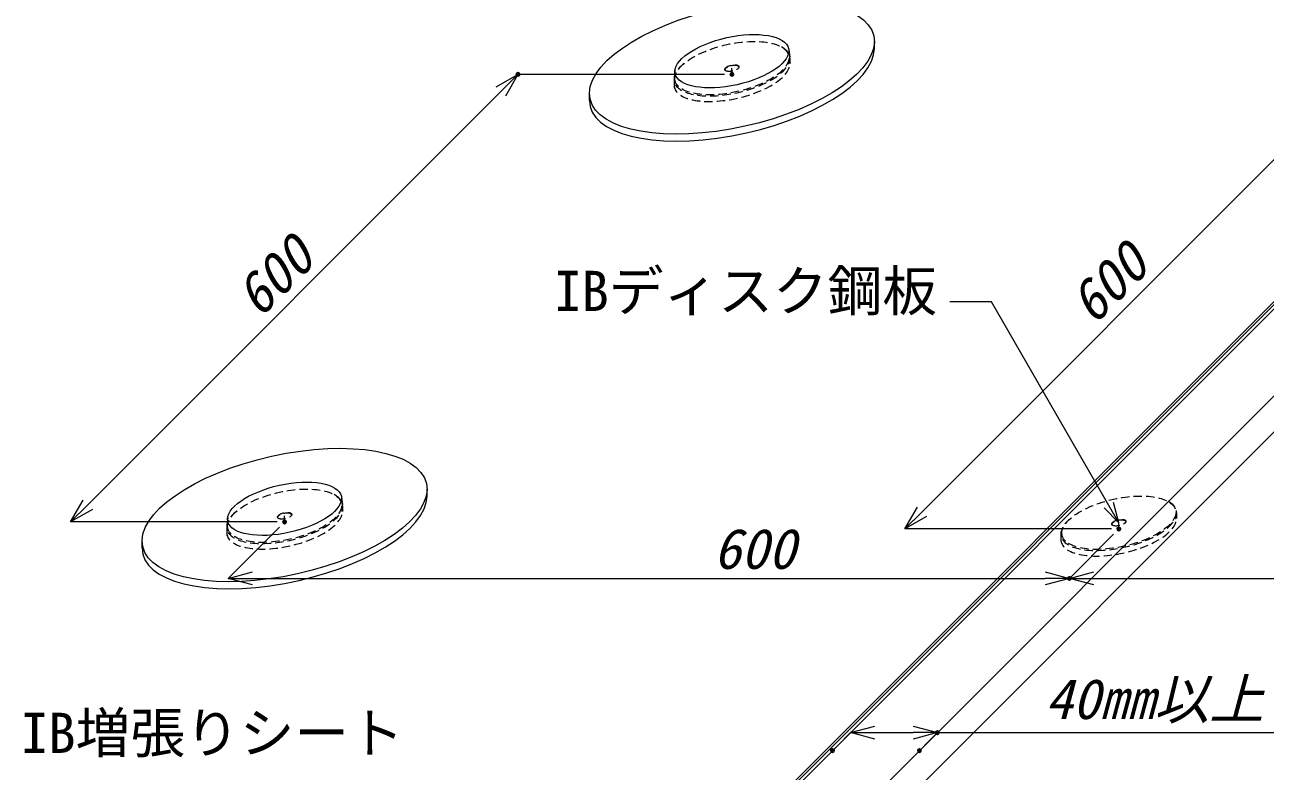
# Model space of a CAD drawing. Units: millimetres, scale not verified. Extents: x -840 to 840, y -594 to 594.
# Drawn here: x -251.3 to 105.5, y 177.6 to 392.2 of the extents above; entities that cross this region are included whole.
import ezdxf
from ezdxf.enums import TextEntityAlignment as Align

# ---------------------------------------------------------------- set-up
doc = ezdxf.new("R2010")
doc.units = ezdxf.units.MM
doc.header["$LTSCALE"] = 2
doc.header["$PDMODE"] = 32
doc.header["$PDSIZE"] = 1
doc.linetypes.add('CHAIN1', pattern=[8, 5, -1, 1, -1])
doc.linetypes.add('DASHED1', pattern=[1.8, 1.2, -0.6])
for name, color, linetype, lineweight in [('0-0_寸法線', 7, 'Continuous', 9), ('0-1_文字', 5, 'Continuous', 9), ('0-6_0', 7, 'Continuous', 9), ('0-9_IBｼｰﾄ', 7, 'Continuous', 9), ('0-A_部材(積層鋼板)', 4, 'Continuous', 9), ('0-C_中心線', 2, 'CHAIN1', 9), ('0-E_IBリキッド', 7, 'Continuous', 9), ('1-0_増張りシート', 7, 'Continuous', 9)]:
    doc.layers.add(name, color=color, linetype=linetype, lineweight=lineweight)
doc.layers.add('0-D_Defpoints', color=7, linetype='Continuous')
doc.styles.add('ＭＳ ゴシック', font='')
doc.styles.get('ＭＳ ゴシック').set_extended_font_data('MS Gothic')

# ---------------------------------------------------------------- blocks, each defined once
blk = doc.blocks.new('_Open30')
at = {"layer": '0-6_0'}
blk.add_line((0, 0), (-2, 0), dxfattribs=at)
blk.add_lwpolyline([(-2, 0.5359), (0, 0), (-2, -0.5359)], dxfattribs=at)

msp = doc.modelspace()

# ---------------------------------------------------------------- linework, layer by layer
at = {"layer": '0-0_寸法線'}
for p, q in [((-50.007, 377.974), (-109.439, 377.974)), ((-233.183, 254.23), (-114.389, 373.024)), ((6.817, 252.23), (125.611, 371.024)), ((-178.7, 249.281), (-238.132, 249.281)), ((-178.079, 247.781), (-192.802, 233.057)), ((61.3, 247.281), (1.868, 247.281)), ((61.921, 245.781), (49.198, 233.057)), ((61.921, 245.781), (49.198, 233.057)), ((-185.802, 233.057), (42.198, 233.057)), ((56.198, 233.057), (284.198, 233.057)), ((-17.449, 185.05), (-13.776, 188.722)), ((-6.776, 188.722), (4.238, 188.722))]:
    msp.add_line(p, q, dxfattribs=at)
for points in [[(63.421, 249.081), (26.777, 312.552), (14.777, 312.552)], [(59.179, 253.323), (63.421, 249.081), (61.868, 254.876)], [(7.565, 185.05), (11.238, 188.722), (113.255, 188.722)]]:
    msp.add_lwpolyline(points, dxfattribs=at)
at = {"layer": '0-9_IBｼｰﾄ'}
for p, q in [((-84.029, 120.587), (184.086, 388.702)), ((-49.827, 152.672), (186.204, 388.702)), ((-24.813, 152.672), (211.217, 388.702)), ((-18.231, 148.872), (221.599, 388.702))]:
    msp.add_line(p, q, dxfattribs=at)
at = {"layer": '0-A_部材(積層鋼板)', "color": 134, "linetype": 'DASHED1'}
for p, q in [((-31.233, 382.607), (-31.233, 381.007)), ((-64.538, 376.541), (-64.538, 374.941)), ((-159.926, 253.914), (-159.926, 252.314)), ((80.074, 251.914), (80.074, 250.314)), ((-193.231, 247.848), (-193.231, 246.248)), ((46.769, 245.848), (46.769, 244.248))]:
    msp.add_line(p, q, dxfattribs=at)
for centre, major_axis, start_param, end_param in [((-47.885, 379.574), (-16.583, -3.676), 5.5951713, 9.9296477), ((-47.885, 377.974), (-16.583, -3.676), 6.1916132, 9.3332058), ((-47.885, 379.574), (-2.041, -0.452), 3.1634857, 6.078148), ((-176.579, 250.881), (-16.583, -3.676), 5.5951713, 9.9296477), ((63.421, 248.881), (-16.583, -3.676), 5.5951713, 9.9296477), ((-176.579, 249.281), (-16.583, -3.676), 6.1916132, 9.3332058), ((-176.579, 250.881), (-2.041, -0.452), 3.1634857, 6.078148), ((63.421, 247.281), (-16.583, -3.676), 6.1916132, 9.3332058), ((63.421, 248.881), (-2.041, -0.452), 3.1634857, 6.078148)]:
    msp.add_ellipse(centre, major_axis=major_axis, ratio=0.414214, start_param=start_param, end_param=end_param, dxfattribs=at)
for centre, major_axis in [((-47.885, 379.774), (-16.328, -3.62)), ((-47.885, 379.774), (-2.041, -0.452)), ((-176.579, 251.081), (-16.328, -3.62)), ((63.421, 249.081), (-16.328, -3.62)), ((-176.579, 251.081), (-2.041, -0.452)), ((63.421, 249.081), (-2.041, -0.452))]:
    msp.add_ellipse(centre, major_axis=major_axis, ratio=0.414214, dxfattribs=at)
at = {"layer": '0-C_中心線'}
for p, q in [((-47.885, 377.974), (-47.885, 379.774)), ((-176.579, 249.281), (-176.579, 251.081)), ((63.421, 247.281), (63.421, 249.081))]:
    msp.add_line(p, q, dxfattribs=at)
at = {"layer": '0-D_Defpoints'}
for p in [(-109.439, 377.974), (-47.885, 377.974), (-176.579, 249.281), (63.421, 247.281), (49.198, 233.057), (11.238, 188.722), (-18.949, 183.55), (6.065, 183.55)]:
    msp.add_point(p, dxfattribs=at)
at = {"layer": '0-E_IBリキッド'}
msp.add_line((-51.92, 151.805), (184.978, 388.702), dxfattribs=at)
at = {"layer": '1-0_増張りシート'}
for p, q in [((-6.895, 385.439), (-6.895, 387.439)), ((-6.895, 385.439), (-6.895, 387.439)), ((-88.876, 370.509), (-88.876, 372.509)), ((-88.876, 370.509), (-88.876, 372.509)), ((-135.588, 256.746), (-135.588, 258.746)), ((-135.588, 256.746), (-135.588, 258.746)), ((-217.57, 241.815), (-217.57, 243.815)), ((-217.57, 241.815), (-217.57, 243.815))]:
    msp.add_line(p, q, dxfattribs=at)
at = {"layer": '1-0_増張りシート', "color": 134}
for p, q in [((-31.514, 385.146), (-31.233, 383.007)), ((-64.257, 379.183), (-64.538, 376.941)), ((-160.208, 256.453), (-159.926, 254.314)), ((-192.95, 250.49), (-193.231, 248.248))]:
    msp.add_line(p, q, dxfattribs=at)
at = {"layer": '1-0_増張りシート'}
for centre in [(-47.885, 379.974), (-176.579, 251.281)]:
    msp.add_ellipse(centre, major_axis=(-40.819, -9.049), ratio=0.414214, dxfattribs=at)
at = {"layer": '1-0_増張りシート', "color": 134}
for centre in [(-47.885, 381.774), (-176.579, 253.081)]:
    msp.add_ellipse(centre, major_axis=(-16.328, -3.62), ratio=0.414214, dxfattribs=at)
at = {"layer": '1-0_増張りシート'}
for centre in [(-47.885, 377.974), (-176.579, 249.281)]:
    msp.add_ellipse(centre, major_axis=(-40.819, -9.049), ratio=0.414214, start_param=6.1916132, end_param=9.3332058, dxfattribs=at)

# ---------------------------------------------------------------- block references
at = {"layer": '0-0_寸法線', "xscale": 3.5, "yscale": 3.5}
for p, rotation in [((-109.439, 377.974), 45), ((-238.132, 249.281), 225), ((1.868, 247.281), 225), ((-192.802, 233.057), 180), ((49.198, 233.057), 180), ((-13.776, 188.722), 180)]:
    msp.add_blockref('_Open30', p, dxfattribs=dict(at, rotation=rotation))
for p in [(49.198, 233.057), (11.238, 188.722)]:
    msp.add_blockref('_Open30', p, dxfattribs=at)

# ---------------------------------------------------------------- texts
at = {"layer": '0-0_寸法線', "style": 'ＭＳ ゴシック', "oblique": 15}
for p in [(-181.333, 305.061), (58.667, 303.061)]:
    msp.add_text('600', height=11.54, rotation=45, dxfattribs=at).set_placement(p, align=Align.BOTTOM_LEFT)
for s, p in [('600', (-53.196, 232.337)), ('40㎜以上', (42.217, 189.159))]:
    msp.add_text(s, height=11.54, dxfattribs=at).set_placement(p, align=Align.BOTTOM_LEFT)
at = {"layer": '0-1_文字', "color": 7, "style": 'ＭＳ ゴシック'}
for s, p in [('IBディスク鋼板', (-99.005, 306.493)), ('IB増張りシート', (-252.415, 179.432))]:
    msp.add_text(s, height=11.54, dxfattribs=at).set_placement(p, align=Align.BOTTOM_LEFT)

doc.saveas('drawing.dxf')
